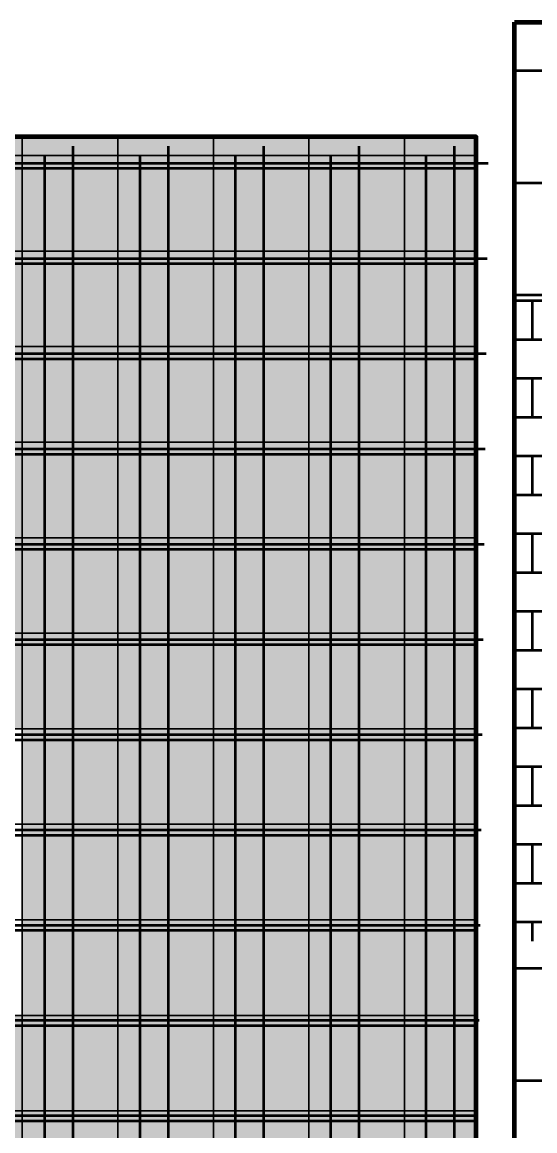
# Model space of a CAD drawing. Header units: millimetres. Extents: x -510890 to 418982, y -118257 to 141350.
# Drawn here: x -63416 to -60734, y -49808 to -44006 of the extents above; entities that cross this region are included whole.
import ezdxf
from ezdxf import colors
from ezdxf.entities.mleader import LeaderData, LeaderLine
from ezdxf.math import Vec2, Vec3

# ---------------------------------------------------------------- set-up
doc = ezdxf.new("R2010")
doc.units = ezdxf.units.MM
doc.layers.add('АР_Площадь контур', color=220, linetype='Continuous', lineweight=35, plot=False)
doc.styles.add('Архитект', font='isocpeur.ttf', dxfattribs={"width": 0.8, "oblique": 8})
pattern_1 = [(90, (2999.9, -126491.3), (-587.375, 0), []), (180, (2999.9, -126491.3), (-6e-14, -587.375), [])]

msp = doc.modelspace()

# ---------------------------------------------------------------- hatches: boundary and pattern name
at = {"layer": 'АР_Площадь контур', "true_color": 0x000000}
h = msp.add_hatch(dxfattribs=at)
h.set_pattern_fill('ANSI37', color=18, scale=185, angle=45)
h.set_pattern_definition(pattern_1)
h.paths.add_polyline_path([(-60845.8, -45454.8), (-58503.2, -45454.8), (-58503.2, -46654.8), (-57000.8, -46654.7), (-57000.8, -44005.6), (-60840.8, -44005.6)])
at = {"layer": 'АР_Площадь контур', "lineweight": 5, "ltscale": 300, "true_color": 0xb8b9bc, "transparency": 33554687}
h = msp.add_hatch(color=9, dxfattribs=at)
h.dxf.hatch_style = 1
h.paths.add_polyline_path([(-63415.5, -44605.2), (-63915.5, -44605.2), (-63915.5, -44703.8), (-63415.5, -44703.8)])
at = {"layer": 'АР_Площадь контур', "lineweight": 5, "ltscale": 300, "transparency": 33554687}
h = msp.add_hatch(color=252, dxfattribs=at)
h.dxf.hatch_style = 1
h.paths.add_polyline_path([(-62915.5, -44605.2), (-63415.5, -44605.2), (-63415.5, -44703.8), (-62915.5, -44703.8)])
h = msp.add_hatch(color=252, dxfattribs=at)
h.dxf.hatch_style = 1
h.paths.add_polyline_path([(-62415.5, -44605.2), (-62915.5, -44605.2), (-62915.5, -44703.8), (-62415.5, -44703.8)])
h = msp.add_hatch(color=252, dxfattribs=at)
h.dxf.hatch_style = 1
h.paths.add_polyline_path([(-61915.5, -44605.2), (-62415.5, -44605.2), (-62415.5, -44703.8), (-61915.5, -44703.8)])
at = {"layer": 'АР_Площадь контур', "lineweight": 5, "ltscale": 300, "true_color": 0x828487, "transparency": 33554687}
h = msp.add_hatch(color=252, dxfattribs=at)
h.dxf.hatch_style = 1
h.paths.add_polyline_path([(-61415.6, -44605.2), (-61915.6, -44605.2), (-61915.6, -44703.8), (-61415.6, -44703.8)])
at = {"layer": 'АР_Площадь контур', "lineweight": 5, "ltscale": 300, "true_color": 0xb8b9bc, "transparency": 33554687}
h = msp.add_hatch(color=9, dxfattribs=at)
h.dxf.hatch_style = 1
h.paths.add_polyline_path([(-61040.8, -44605.2), (-61415.5, -44605.2), (-61415.5, -44703.8), (-61040.8, -44703.8)])
at = {"layer": 'АР_Площадь контур', "true_color": 0x000000, "transparency": 33554687}
h = msp.add_hatch(dxfattribs=at)
h.set_pattern_fill('ANSI37', color=18, scale=157, angle=45, style=0)
h.set_pattern_definition([(90, (-131938, -126520.6), (-498.475, 0), []), (180, (-131938, -126520.6), (-6e-14, -498.475), [])])
h.paths.add_polyline_path([(-61040.5, -53259.9), (-67415.5, -53259.9), (-67415.5, -44654.5), (-61040.5, -44654.5), (-61040.5, -48234.9), (-61041.7, -48234.9), (-61039.3, -49475.4), (-61040.5, -49474.4), (-61040.5, -51659.9), (-60840.5, -51659.9), (-60840.5, -53159.9), (-61040.5, -53159.9)])
h = msp.add_hatch(dxfattribs=at)
h.set_pattern_fill('ANSI37', color=18, scale=157, angle=45, style=0)
h.set_pattern_definition([(90, (3000, -118019.47), (-498.475, 0), []), (180, (3000, -118019.47), (-6e-14, -498.475), [])])
h.paths.add_polyline_path([(-61040.7, -53203.8), (-67416, -53203.8), (-67353.2, -44703.8), (-60977.9, -44703.8), (-61040.6, -50778.9), (-60840.7, -50778.8), (-60840.7, -51908.8), (-61040.6, -51908.8)])
at = {"layer": 'АР_Площадь контур', "lineweight": 5, "ltscale": 300, "true_color": 0xb8b9bc, "transparency": 33554687}
h = msp.add_hatch(color=9, dxfattribs=at)
h.dxf.hatch_style = 1
h.paths.add_polyline_path([(-63415.5, -44703.8), (-63915.5, -44703.8), (-63915.5, -45203.8), (-63415.5, -45203.8)])
h = msp.add_hatch(color=9, dxfattribs=at)
h.dxf.hatch_style = 1
h.paths.add_polyline_path([(-62915.5, -44703.8), (-63415.5, -44703.8), (-63415.5, -45203.8), (-62915.5, -45203.8)])
h = msp.add_hatch(color=9, dxfattribs=at)
h.dxf.hatch_style = 1
h.paths.add_polyline_path([(-62415.5, -44703.8), (-62915.5, -44703.8), (-62915.5, -45703.8), (-62415.5, -45703.8)])
at = {"layer": 'АР_Площадь контур', "lineweight": 5, "ltscale": 300, "transparency": 33554687}
h = msp.add_hatch(color=252, dxfattribs=at)
h.dxf.hatch_style = 1
h.paths.add_polyline_path([(-61915.5, -44703.8), (-62415.5, -44703.8), (-62415.5, -45203.8), (-61915.5, -45203.8)])
at = {"layer": 'АР_Площадь контур', "lineweight": 5, "ltscale": 300, "true_color": 0x828487, "transparency": 33554687}
h = msp.add_hatch(color=252, dxfattribs=at)
h.dxf.hatch_style = 1
h.paths.add_polyline_path([(-61415.6, -44703.8), (-61915.6, -44703.8), (-61915.6, -45203.8), (-61415.6, -45203.8)])
h = msp.add_hatch(color=252, dxfattribs=at)
h.dxf.hatch_style = 1
h.paths.add_polyline_path([(-61040.8, -45203.8), (-61040.8, -44703.8), (-61415.5, -44703.8), (-61415.5, -45203.8)])
h = msp.add_hatch(color=252, dxfattribs=at)
h.dxf.hatch_style = 1
h.paths.add_polyline_path([(-63415.5, -45203.8), (-63915.5, -45203.8), (-63915.5, -45703.8), (-63415.5, -45703.8)])
h = msp.add_hatch(color=252, dxfattribs=at)
h.dxf.hatch_style = 1
h.paths.add_polyline_path([(-62915.5, -45203.8), (-63415.5, -45203.8), (-63415.5, -45703.8), (-62915.5, -45703.8)])
at = {"layer": 'АР_Площадь контур', "lineweight": 5, "ltscale": 300, "transparency": 33554687}
h = msp.add_hatch(color=252, dxfattribs=at)
h.dxf.hatch_style = 1
h.paths.add_polyline_path([(-61915.5, -45203.8), (-62415.5, -45203.8), (-62415.5, -45703.8), (-61915.5, -45703.8)])
h = msp.add_hatch(color=252, dxfattribs=at)
h.dxf.hatch_style = 1
h.paths.add_polyline_path([(-61415.5, -45203.8), (-61915.5, -45203.8), (-61915.5, -45703.8), (-61415.5, -45703.8)])
h = msp.add_hatch(color=252, dxfattribs=at)
h.dxf.hatch_style = 1
h.paths.add_polyline_path([(-61040.8, -46203.8), (-61040.8, -45203.8), (-61415.5, -45203.8), (-61415.5, -46203.8)])
at = {"layer": 'АР_Площадь контур', "true_color": 0xffffff}
h = msp.add_hatch(dxfattribs=at)
h.set_pattern_fill('AR-BRSTD', scale=3)
h.set_pattern_definition([(0, (209610.45, -28798.6), (0, 203.2254), []), (90, (209610.45, -28798.6), (-304.8, 203.2254), [203.2254, -203.2254])])
h.paths.add_polyline_path([(-60845.8, -45454.8), (-59343.4, -45454.8), (-59343.4, -48814.8), (-60845.8, -48814.8)])
at = {"layer": 'АР_Площадь контур', "lineweight": 5, "ltscale": 300, "true_color": 0xb8b9bc, "transparency": 33554687}
h = msp.add_hatch(color=9, dxfattribs=at)
h.dxf.hatch_style = 1
h.paths.add_polyline_path([(-61415.5, -49703.8), (-61915.5, -49703.8)], flags=17)
h.paths.add_polyline_path([(-61415.5, -49203.8), (-61915.5, -49203.8), (-61915.5, -49703.8), (-61415.5, -49703.8)])
h.paths.add_polyline_path([(-61915.5, -49203.8), (-62415.5, -49203.8), (-62415.5, -49703.8), (-61915.5, -49703.8)])
h.paths.add_polyline_path([(-61915.5, -48203.8), (-62415.5, -48203.8), (-62415.5, -49203.8), (-61915.5, -49203.8)])
h.paths.add_polyline_path([(-62415.5, -48703.8), (-62915.5, -48703.8)], flags=17)
h.paths.add_polyline_path([(-62415.5, -48203.8), (-62915.5, -48203.8), (-62915.5, -48703.8), (-62415.5, -48703.8)])
h.paths.add_polyline_path([(-62915.5, -48203.8), (-63415.5, -48203.8), (-63415.5, -48703.8), (-62915.5, -48703.8)])
h.paths.add_polyline_path([(-62915.5, -47203.8), (-63415.5, -47203.8), (-63415.5, -48203.8), (-62915.5, -48203.8)])
h.paths.add_polyline_path([(-63415.5, -47703.8), (-63915.5, -47703.8)])
h.paths.add_polyline_path([(-63415.5, -47203.8), (-63915.5, -47203.8), (-63915.5, -47703.8), (-63415.5, -47703.8)])
h.paths.add_polyline_path([(-63915.5, -47203.8), (-64415.5, -47203.8), (-64415.5, -47703.8), (-63915.5, -47703.8)])
h.paths.add_polyline_path([(-64415.5, -46703.8), (-64915.5, -46703.8)])
h.paths.add_polyline_path([(-65415.5, -45703.8), (-65915.5, -45703.8)], flags=17)
at = {"layer": 'АР_Площадь контур', "lineweight": 5, "ltscale": 300, "transparency": 33554687}
h = msp.add_hatch(color=252, dxfattribs=at)
h.dxf.hatch_style = 1
h.paths.add_polyline_path([(-63415.5, -45703.8), (-63915.5, -45703.8), (-63915.5, -46703.8), (-63415.5, -46703.8)])
at = {"layer": 'АР_Площадь контур', "lineweight": 5, "ltscale": 300, "true_color": 0x828487, "transparency": 33554687}
h = msp.add_hatch(color=252, dxfattribs=at)
h.dxf.hatch_style = 1
h.paths.add_polyline_path([(-62915.5, -45703.8), (-63415.5, -45703.8), (-63415.5, -46203.8), (-62915.5, -46203.8)])
at = {"layer": 'АР_Площадь контур', "lineweight": 5, "ltscale": 300, "true_color": 0xb8b9bc, "transparency": 33554687}
h = msp.add_hatch(color=9, dxfattribs=at)
h.dxf.hatch_style = 1
h.paths.add_polyline_path([(-62415.5, -45703.8), (-62915.5, -45703.8), (-62915.5, -46203.8), (-62415.5, -46203.8)])
h = msp.add_hatch(color=9, dxfattribs=at)
h.dxf.hatch_style = 1
h.paths.add_polyline_path([(-61915.5, -45703.8), (-62415.5, -45703.8), (-62415.5, -46203.8), (-61915.5, -46203.8)])
h = msp.add_hatch(color=9, dxfattribs=at)
h.dxf.hatch_style = 1
h.paths.add_polyline_path([(-61415.5, -45703.8), (-61915.5, -45703.8), (-61915.5, -46703.8), (-61415.5, -46703.8)])
at = {"layer": 'АР_Площадь контур', "lineweight": 5, "ltscale": 300, "true_color": 0x828487, "transparency": 33554687}
h = msp.add_hatch(color=252, dxfattribs=at)
h.dxf.hatch_style = 1
h.paths.add_polyline_path([(-62915.5, -46203.8), (-63415.5, -46203.8), (-63415.5, -46703.8), (-62915.5, -46703.8)])
h = msp.add_hatch(color=252, dxfattribs=at)
h.dxf.hatch_style = 1
h.paths.add_polyline_path([(-62415.5, -46203.8), (-62915.5, -46203.8), (-62915.5, -46703.8), (-62415.5, -46703.8)])
h = msp.add_hatch(color=252, dxfattribs=at)
h.dxf.hatch_style = 1
h.paths.add_polyline_path([(-61915.5, -46203.8), (-62415.5, -46203.8), (-62415.5, -46703.8), (-61915.5, -46703.8)])
at = {"layer": 'АР_Площадь контур', "lineweight": 5, "ltscale": 300, "transparency": 33554687}
h = msp.add_hatch(color=252, dxfattribs=at)
h.dxf.hatch_style = 1
h.paths.add_polyline_path([(-61040.8, -46703.8), (-61040.8, -46203.8), (-61415.5, -46203.8), (-61415.5, -46703.8)])
h = msp.add_hatch(color=252, dxfattribs=at)
h.dxf.hatch_style = 1
h.paths.add_polyline_path([(-63415.5, -46703.8), (-63915.5, -46703.8), (-63915.5, -47203.8), (-63415.5, -47203.8)])
h = msp.add_hatch(color=252, dxfattribs=at)
h.dxf.hatch_style = 1
h.paths.add_polyline_path([(-62415.5, -46703.8), (-63415.5, -46703.8), (-63415.5, -47203.8), (-62415.5, -47203.8)])
at = {"layer": 'АР_Площадь контур', "lineweight": 5, "ltscale": 300, "true_color": 0x828487, "transparency": 33554687}
h = msp.add_hatch(color=252, dxfattribs=at)
h.dxf.hatch_style = 1
h.paths.add_polyline_path([(-61915.5, -46703.8), (-62415.5, -46703.8), (-62415.5, -47203.8), (-61915.5, -47203.8)])
at = {"layer": 'АР_Площадь контур', "lineweight": 5, "ltscale": 300, "true_color": 0xb8b9bc, "transparency": 33554687}
h = msp.add_hatch(color=9, dxfattribs=at)
h.dxf.hatch_style = 1
h.paths.add_polyline_path([(-61415.5, -46703.8), (-61915.5, -46703.8), (-61915.5, -47203.8), (-61415.5, -47203.8)])
at = {"layer": 'АР_Площадь контур', "lineweight": 5, "ltscale": 300, "true_color": 0xc7c8ca, "transparency": 33554687}
h = msp.add_hatch(color=9, dxfattribs=at)
h.dxf.hatch_style = 1
h.paths.add_polyline_path([(-61040.8, -47203.8), (-61040.8, -46703.8), (-61415.5, -46703.8), (-61415.5, -46855.1), (-61415.8, -47203.7)])
at = {"layer": 'АР_Площадь контур', "lineweight": 5, "ltscale": 300, "true_color": 0xb8b9bc, "transparency": 33554687}
h = msp.add_hatch(color=9, dxfattribs=at)
h.dxf.hatch_style = 1
h.paths.add_polyline_path([(-66915.5, -47203.8), (-67415.5, -47203.8)], flags=17)
h.paths.add_polyline_path([(-66415.5, -47703.8), (-66915.5, -47703.8), (-66915.5, -48203.8), (-66415.5, -48203.8)])
h.paths.add_polyline_path([(-65915.5, -47703.8), (-66415.5, -47703.8), (-66415.5, -48203.8), (-65915.5, -48203.8)])
h.paths.add_polyline_path([(-65915.5, -48203.8), (-66415.5, -48203.8)], flags=17)
h.paths.add_polyline_path([(-65415.5, -47703.8), (-65915.5, -47703.8), (-65915.5, -48703.8), (-65415.5, -48703.8)])
h.paths.add_polyline_path([(-65415.5, -48703.8), (-65915.5, -48703.8), (-65915.5, -49203.8), (-65415.5, -49203.8)])
h.paths.add_polyline_path([(-64915.5, -48703.8), (-65415.5, -48703.8), (-65415.5, -49203.8), (-64915.5, -49203.8)])
h.paths.add_polyline_path([(-64915.5, -49203.8), (-65415.5, -49203.8)])
h.paths.add_polyline_path([(-64415.5, -48703.8), (-64915.5, -48703.8), (-64915.5, -49703.8), (-64415.5, -49703.8)])
h.paths.add_polyline_path([(-64415.5, -49703.8), (-64915.5, -49703.8), (-64915.5, -50203.8), (-64415.5, -50203.8)])
h.paths.add_polyline_path([(-63915.5, -49703.8), (-64415.5, -49703.8), (-64415.5, -50203.8), (-63915.5, -50203.8)])
h.paths.add_polyline_path([(-63915.5, -50203.8), (-64415.5, -50203.8)], flags=17)
h.paths.add_polyline_path([(-63415.5, -49703.8), (-63915.5, -49703.8), (-63915.5, -50703.8), (-63415.5, -50703.8)])
h.paths.add_polyline_path([(-63415.5, -50703.8), (-63915.5, -50703.8), (-63915.5, -51203.8), (-63415.5, -51203.8)])
h.paths.add_polyline_path([(-62915.5, -50703.8), (-63415.5, -50703.8), (-63415.5, -51203.8), (-62915.5, -51203.8)])
h.paths.add_polyline_path([(-62915.5, -51203.8), (-63415.5, -51203.8)], flags=17)
h.paths.add_polyline_path([(-62415.5, -50703.8), (-62915.5, -50703.8), (-62915.5, -51703.8), (-62415.5, -51703.8)])
h.paths.add_polyline_path([(-62415.5, -51703.8), (-62915.5, -51703.8), (-62915.5, -52203.8), (-62415.5, -52203.8)])
h.paths.add_polyline_path([(-61915.5, -51703.8), (-62415.5, -51703.8), (-62415.5, -52203.8), (-61915.5, -52203.8)])
h.paths.add_polyline_path([(-61915.5, -52203.8), (-61915.5, -52703.8)], flags=17)
h.paths.add_polyline_path([(-61415.5, -51703.8), (-61915.5, -51703.8), (-61915.5, -52703.8), (-61415.5, -52703.8)])
h.paths.add_polyline_path([(-61415.5, -52703.8), (-61915.5, -52703.8), (-61915.5, -53203.8), (-61415.5, -53203.8)])
h.paths.add_polyline_path([(-66415.5, -47203.8), (-66915.5, -47203.8), (-66915.5, -47703.8), (-66415.5, -47703.8)])
at = {"layer": 'АР_Площадь контур', "lineweight": 5, "ltscale": 300, "transparency": 33554687}
h = msp.add_hatch(color=252, dxfattribs=at)
h.dxf.hatch_style = 1
h.paths.add_polyline_path([(-62415.5, -47203.8), (-62915.5, -47203.8), (-62915.5, -47273), (-62415.5, -47273)])
at = {"layer": 'АР_Площадь контур', "lineweight": 5, "ltscale": 300, "true_color": 0x828487, "transparency": 33554687}
h = msp.add_hatch(color=252, dxfattribs=at)
h.dxf.hatch_style = 1
h.paths.add_polyline_path([(-61915.5, -47203.8), (-62415.5, -47203.8), (-62415.5, -47273), (-61915.5, -47273)])
h = msp.add_hatch(color=252, dxfattribs=at)
h.dxf.hatch_style = 1
h.paths.add_polyline_path([(-61415.5, -47203.8), (-61915.5, -47203.8), (-61915.5, -47273), (-61415.5, -47273)])
h = msp.add_hatch(color=252, dxfattribs=at)
h.dxf.hatch_style = 1
h.paths.add_polyline_path([(-61040.8, -47273), (-61040.8, -47203.8), (-61415.5, -47203.8), (-61415.5, -47273)])
at = {"layer": 'АР_Площадь контур', "lineweight": 5, "ltscale": 300, "transparency": 33554687}
h = msp.add_hatch(color=252, dxfattribs=at)
h.dxf.hatch_style = 1
h.paths.add_polyline_path([(-62415.5, -47273), (-62915.5, -47273), (-62915.5, -47703.8), (-62415.5, -47703.8)])
at = {"layer": 'АР_Площадь контур', "lineweight": 5, "ltscale": 300, "true_color": 0x828487, "transparency": 33554687}
h = msp.add_hatch(color=252, dxfattribs=at)
h.dxf.hatch_style = 1
h.paths.add_polyline_path([(-61915.5, -47273), (-62415.5, -47273), (-62415.5, -47703.8), (-61915.5, -47703.8)])
h = msp.add_hatch(color=252, dxfattribs=at)
h.dxf.hatch_style = 1
h.paths.add_polyline_path([(-61415.5, -47273), (-61915.5, -47273), (-61915.5, -47703.8), (-61415.5, -47703.8)])
h = msp.add_hatch(color=252, dxfattribs=at)
h.dxf.hatch_style = 1
h.paths.add_polyline_path([(-61040.8, -47703.8), (-61040.8, -47273), (-61415.5, -47273), (-61415.5, -47703.8)])
at = {"layer": 'АР_Площадь контур', "lineweight": 5, "ltscale": 300, "transparency": 33554687}
h = msp.add_hatch(color=252, dxfattribs=at)
h.dxf.hatch_style = 1
h.paths.add_polyline_path([(-62415.5, -47703.8), (-62915.5, -47703.8), (-62915.5, -48203.8), (-62415.5, -48203.8)])
h = msp.add_hatch(color=252, dxfattribs=at)
h.dxf.hatch_style = 1
h.paths.add_polyline_path([(-61915.5, -47703.8), (-62415.5, -47703.8), (-62415.5, -48203.8), (-61915.5, -48203.8)])
h = msp.add_hatch(color=252, dxfattribs=at)
h.dxf.hatch_style = 1
h.paths.add_polyline_path([(-61415.5, -47703.8), (-61915.5, -47703.8), (-61915.5, -48203.8), (-61415.5, -48203.8)])
at = {"layer": 'АР_Площадь контур', "lineweight": 5, "ltscale": 300, "true_color": 0x828487, "transparency": 33554687}
h = msp.add_hatch(color=252, dxfattribs=at)
h.dxf.hatch_style = 1
h.paths.add_polyline_path([(-61040.8, -48203.8), (-61040.8, -47703.8), (-61415.5, -47703.8), (-61415.5, -48203.8)])
at = {"layer": 'АР_Площадь контур', "lineweight": 5, "ltscale": 300, "transparency": 33554687}
h = msp.add_hatch(color=252, dxfattribs=at)
h.dxf.hatch_style = 1
h.paths.add_polyline_path([(-61415.5, -48203.8), (-61915.5, -48203.8), (-61915.5, -48703.8), (-61415.5, -48703.8)])
at = {"layer": 'АР_Площадь контур', "lineweight": 5, "ltscale": 300, "true_color": 0x828487, "transparency": 33554687}
h = msp.add_hatch(color=252, dxfattribs=at)
h.dxf.hatch_style = 1
h.paths.add_polyline_path([(-61040.8, -48205.6), (-61040.8, -48203.8), (-61415.5, -48203.8), (-61415.5, -48703.8), (-61040.8, -48703.8)])
h = msp.add_hatch(color=252, dxfattribs=at)
h.dxf.hatch_style = 1
h.paths.add_polyline_path([(-62915.6, -48703.8), (-63415.6, -48703.8), (-63415.6, -49203.8), (-62915.6, -49203.8)])
h = msp.add_hatch(color=252, dxfattribs=at)
h.dxf.hatch_style = 1
h.paths.add_polyline_path([(-62415.6, -48703.8), (-62915.6, -48703.8), (-62915.6, -49203.8), (-62415.6, -49203.8)])
at = {"layer": 'АР_Площадь контур', "lineweight": 5, "ltscale": 300, "transparency": 33554687}
h = msp.add_hatch(color=252, dxfattribs=at)
h.dxf.hatch_style = 1
h.paths.add_polyline_path([(-61415.5, -48703.8), (-61915.5, -48703.8), (-61915.5, -49203.8), (-61415.5, -49203.8)])
h = msp.add_hatch(color=252, dxfattribs=at)
h.dxf.hatch_style = 1
h.paths.add_polyline_path([(-61040.8, -49203.8), (-61040.8, -48703.8), (-61415.5, -48703.8), (-61415.5, -49203.8)])
at = {"layer": 'АР_Площадь контур', "true_color": 0x000000}
h = msp.add_hatch(dxfattribs=at)
h.set_pattern_fill('ANSI37', color=18, scale=185, angle=45)
h.set_pattern_definition(pattern_1)
h.paths.add_polyline_path([(-60840.8, -48814.8), (-59343.4, -48814.7), (-59343.4, -49174.8), (-57000.8, -49174.8), (-57000.8, -51325.6), (-60840.8, -51325.6)])
at = {"layer": 'АР_Площадь контур', "lineweight": 5, "ltscale": 300, "transparency": 33554687}
h = msp.add_hatch(color=252, dxfattribs=at)
h.dxf.hatch_style = 1
h.paths.add_polyline_path([(-63415.5, -49203.8), (-63915.5, -49203.8), (-63915.5, -49703.8), (-63415.5, -49703.8)])
h = msp.add_hatch(color=252, dxfattribs=at)
h.dxf.hatch_style = 1
h.paths.add_polyline_path([(-62915.5, -49203.8), (-63415.5, -49203.8), (-63415.5, -49703.8), (-62915.5, -49703.8)])
at = {"layer": 'АР_Площадь контур', "lineweight": 5, "ltscale": 300, "true_color": 0x828487, "transparency": 33554687}
h = msp.add_hatch(color=252, dxfattribs=at)
h.dxf.hatch_style = 1
h.paths.add_polyline_path([(-62415.6, -49203.8), (-62915.6, -49203.8), (-62915.6, -49703.8), (-62415.6, -49703.8)])
at = {"layer": 'АР_Площадь контур', "lineweight": 5, "ltscale": 300, "true_color": 0xb8b9bc, "transparency": 33554687}
h = msp.add_hatch(color=9, dxfattribs=at)
h.dxf.hatch_style = 1
h.paths.add_polyline_path([(-61040.8, -49703.8), (-61040.8, -49446.1), (-61040.8, -49203.8), (-61415.5, -49203.8), (-61415.5, -49703.8)])
at = {"layer": 'АР_Площадь контур', "lineweight": 5, "ltscale": 300, "transparency": 33554687}
h = msp.add_hatch(color=252, dxfattribs=at)
h.dxf.hatch_style = 1
h.paths.add_polyline_path([(-62915.5, -49703.8), (-63415.5, -49703.8), (-63415.5, -50203.8), (-62915.5, -50203.8)])
at = {"layer": 'АР_Площадь контур', "lineweight": 5, "ltscale": 300, "true_color": 0x828487, "transparency": 33554687}
h = msp.add_hatch(color=252, dxfattribs=at)
h.dxf.hatch_style = 1
h.paths.add_polyline_path([(-62415.6, -49703.8), (-62915.6, -49703.8), (-62915.6, -50203.8), (-62415.6, -50203.8)])
h = msp.add_hatch(color=252, dxfattribs=at)
h.dxf.hatch_style = 1
h.paths.add_polyline_path([(-61915.6, -49703.8), (-62415.6, -49703.8), (-62415.6, -50203.8), (-61915.6, -50203.8)])
h = msp.add_hatch(color=252, dxfattribs=at)
h.dxf.hatch_style = 1
h.paths.add_polyline_path([(-61415.6, -49703.8), (-61915.6, -49703.8), (-61915.6, -50203.8), (-61415.6, -50203.8)])
at = {"layer": 'АР_Площадь контур', "lineweight": 5, "ltscale": 300, "true_color": 0xb8b9bc, "transparency": 33554687}
h = msp.add_hatch(color=9, dxfattribs=at)
h.dxf.hatch_style = 1
h.paths.add_polyline_path([(-61040.8, -50203.8), (-61040.8, -49703.8), (-61415.5, -49703.8), (-61415.5, -50203.8)])

# ---------------------------------------------------------------- linework, layer by layer
at = {"layer": 'АР_Площадь контур', "lineweight": 60}
for points in [[(-60840.8, -44005.6), (-57000.8, -44005.6), (-57000.8, -51325.6), (-58145.8, -51325.6)], [(-59845.8, -51325.6), (-60840.8, -51325.6), (-60840.8, -44005.6)], [(-61040.8, -51554.4), (-61040.8, -44605.2), (-67415.7, -44605), (-67415.7, -53203.8), (-61040.8, -53203.8), (-61040.8, -53054.4)]]:
    msp.add_lwpolyline(points, dxfattribs=at)
at = {"layer": 'АР_Площадь контур', "lineweight": 5, "ltscale": 300}
msp.add_lwpolyline([(-61040.8, -53203.8), (-67415.8, -53203.8), (-67415.8, -44605.2), (-61040.8, -44605.2), (-61040.8, -48205.6), (-61040.8, -48205.6), (-61040.8, -49446.1), (-61040.8, -49446.1), (-61040.8, -51554.4), (-60840.8, -51554.4), (-60840.8, -53054.4), (-61040.8, -53054.4), (-61040.8, -53203.8)], close=True, dxfattribs=at)
for points in [[(-63915.5, -44605.2), (-63915.5, -44703.8), (-63415.5, -44703.8)], [(-63415.5, -44703.8), (-63415.5, -44605.2)], [(-63415.5, -44605.2), (-63415.5, -44703.8), (-62915.5, -44703.8)], [(-62915.5, -44703.8), (-62915.5, -44605.2)], [(-62915.5, -44605.2), (-62915.5, -44703.8), (-62415.5, -44703.8)], [(-62415.5, -44703.8), (-62415.5, -44605.2)], [(-62415.5, -44605.2), (-62415.5, -44703.8), (-61915.5, -44703.8)], [(-61915.5, -44703.8), (-61915.5, -44605.2)], [(-61915.5, -44605.2), (-61915.5, -44703.8), (-61415.5, -44703.8)], [(-61415.5, -44703.8), (-61415.5, -44605.2)], [(-61415.5, -44605.2), (-61415.5, -44703.8), (-61040.8, -44703.8)], [(-63415.5, -45203.8), (-63415.5, -44703.8), (-63915.5, -44703.8), (-63915.5, -45203.8), (-63415.5, -45203.8)], [(-62915.5, -45203.8), (-62915.5, -44703.8), (-63415.5, -44703.8), (-63415.5, -45203.8), (-62915.5, -45203.8)], [(-62415.5, -45203.8), (-62415.5, -44703.8), (-62915.5, -44703.8), (-62915.5, -45203.8), (-62415.5, -45203.8)], [(-61915.5, -45203.8), (-61915.5, -44703.8), (-62415.5, -44703.8), (-62415.5, -45203.8), (-61915.5, -45203.8)], [(-61415.5, -45203.8), (-61415.5, -44703.8), (-61915.5, -44703.8), (-61915.5, -45203.8), (-61415.5, -45203.8)], [(-61040.8, -44703.8), (-61415.5, -44703.8), (-61415.5, -45203.8), (-61040.8, -45203.8)], [(-63415.5, -45703.8), (-63415.5, -45203.8), (-63915.5, -45203.8), (-63915.5, -45703.8), (-63415.5, -45703.8)], [(-62915.5, -45703.8), (-62915.5, -45203.8), (-63415.5, -45203.8), (-63415.5, -45703.8), (-62915.5, -45703.8)], [(-62415.5, -45703.8), (-62415.5, -45203.8), (-62915.5, -45203.8), (-62915.5, -45703.8), (-62415.5, -45703.8)], [(-61915.5, -45703.8), (-61915.5, -45203.8), (-62415.5, -45203.8), (-62415.5, -45703.8), (-61915.5, -45703.8)], [(-61415.5, -45703.8), (-61415.5, -45203.8), (-61915.5, -45203.8), (-61915.5, -45703.8), (-61415.5, -45703.8)], [(-61040.8, -45203.8), (-61415.5, -45203.8), (-61415.5, -45703.8), (-61040.8, -45703.8)], [(-63415.5, -46203.8), (-63415.5, -45703.8), (-63915.5, -45703.8), (-63915.5, -46203.8), (-63415.5, -46203.8)], [(-62915.5, -46203.8), (-62915.5, -45703.8), (-63415.5, -45703.8), (-63415.5, -46203.8), (-62915.5, -46203.8)], [(-62415.5, -46203.8), (-62415.5, -45703.8), (-62915.5, -45703.8), (-62915.5, -46203.8), (-62415.5, -46203.8)], [(-61915.5, -46203.8), (-61915.5, -45703.8), (-62415.5, -45703.8), (-62415.5, -46203.8), (-61915.5, -46203.8)], [(-61415.5, -46203.8), (-61415.5, -45703.8), (-61915.5, -45703.8), (-61915.5, -46203.8), (-61415.5, -46203.8)], [(-61040.8, -45703.8), (-61415.5, -45703.8), (-61415.5, -46203.8), (-61040.8, -46203.8)], [(-63415.5, -46703.8), (-63415.5, -46203.8), (-63915.5, -46203.8), (-63915.5, -46703.8), (-63415.5, -46703.8)], [(-62915.5, -46703.8), (-62915.5, -46203.8), (-63415.5, -46203.8), (-63415.5, -46703.8), (-62915.5, -46703.8)], [(-62415.5, -46703.8), (-62415.5, -46203.8), (-62915.5, -46203.8), (-62915.5, -46703.8), (-62415.5, -46703.8)], [(-61915.5, -46703.8), (-61915.5, -46203.8), (-62415.5, -46203.8), (-62415.5, -46703.8), (-61915.5, -46703.8)], [(-61415.5, -46703.8), (-61415.5, -46203.8), (-61915.5, -46203.8), (-61915.5, -46703.8), (-61415.5, -46703.8)], [(-61040.8, -46203.8), (-61415.5, -46203.8), (-61415.5, -46703.8), (-61040.8, -46703.8)], [(-63415.5, -47203.8), (-63415.5, -46703.8), (-63915.5, -46703.8), (-63915.5, -47203.8), (-63415.5, -47203.8)], [(-62915.5, -47203.8), (-62915.5, -46703.8), (-63415.5, -46703.8), (-63415.5, -47203.8), (-62915.5, -47203.8)], [(-62415.5, -47203.8), (-62415.5, -46703.8), (-62915.5, -46703.8), (-62915.5, -47203.8), (-62415.5, -47203.8)], [(-61915.5, -47203.8), (-61915.5, -46703.8), (-62415.5, -46703.8), (-62415.5, -47203.8), (-61915.5, -47203.8)], [(-61415.5, -47203.8), (-61415.5, -46703.8), (-61915.5, -46703.8), (-61915.5, -47203.8), (-61415.5, -47203.8)], [(-61040.8, -46703.8), (-61415.5, -46703.8), (-61415.5, -47203.8)], [(-63415.5, -47703.8), (-63415.5, -47203.8), (-63915.5, -47203.8), (-63915.5, -47703.8), (-63415.5, -47703.8)], [(-62915.5, -47703.8), (-62915.5, -47203.8), (-63415.5, -47203.8), (-63415.5, -47703.8), (-62915.5, -47703.8)], [(-62415.5, -47703.8), (-62415.5, -47203.8), (-62915.5, -47203.8), (-62915.5, -47703.8), (-62415.5, -47703.8)], [(-61915.5, -47703.8), (-61915.5, -47203.8), (-62415.5, -47203.8), (-62415.5, -47703.8), (-61915.5, -47703.8)], [(-61415.5, -47703.8), (-61415.5, -47203.8), (-61915.5, -47203.8), (-61915.5, -47703.8), (-61415.5, -47703.8)], [(-61040.8, -47203.8), (-61415.5, -47203.8), (-61415.5, -47703.8), (-61040.8, -47703.8)], [(-61415.5, -47203.8), (-61040.8, -47203.8)], [(-63415.5, -48203.8), (-63415.5, -47703.8), (-63915.5, -47703.8), (-63915.5, -48203.8), (-63415.5, -48203.8)], [(-62915.5, -48203.8), (-62915.5, -47703.8), (-63415.5, -47703.8), (-63415.5, -48203.8), (-62915.5, -48203.8)], [(-62415.5, -48203.8), (-62415.5, -47703.8), (-62915.5, -47703.8), (-62915.5, -48203.8), (-62415.5, -48203.8)], [(-61915.5, -48203.8), (-61915.5, -47703.8), (-62415.5, -47703.8), (-62415.5, -48203.8), (-61915.5, -48203.8)], [(-61415.5, -48203.8), (-61415.5, -47703.8), (-61915.5, -47703.8), (-61915.5, -48203.8), (-61415.5, -48203.8)], [(-61040.8, -47703.8), (-61415.5, -47703.8), (-61415.5, -48203.8), (-61040.8, -48203.8)], [(-63415.5, -48703.8), (-63415.5, -48203.8), (-63915.5, -48203.8), (-63915.5, -48703.8), (-63415.5, -48703.8)], [(-62915.5, -48703.8), (-62915.5, -48203.8), (-63415.5, -48203.8), (-63415.5, -48703.8), (-62915.5, -48703.8)], [(-62415.5, -48703.8), (-62415.5, -48203.8), (-62915.5, -48203.8), (-62915.5, -48703.8), (-62415.5, -48703.8)], [(-61915.5, -48703.8), (-61915.5, -48203.8), (-62415.5, -48203.8), (-62415.5, -48703.8), (-61915.5, -48703.8)], [(-61415.5, -48703.8), (-61415.5, -48203.8), (-61915.5, -48203.8), (-61915.5, -48703.8), (-61415.5, -48703.8)], [(-61040.8, -48203.8), (-61415.5, -48203.8), (-61415.5, -48703.8), (-61040.8, -48703.8)], [(-63415.5, -49203.8), (-63415.5, -48703.8), (-63915.5, -48703.8), (-63915.5, -49203.8), (-63415.5, -49203.8)], [(-62915.5, -49203.8), (-62915.5, -48703.8), (-63415.5, -48703.8), (-63415.5, -49203.8), (-62915.5, -49203.8)], [(-62415.5, -49203.8), (-62415.5, -48703.8), (-62915.5, -48703.8), (-62915.5, -49203.8), (-62415.5, -49203.8)], [(-61915.5, -49203.8), (-61915.5, -48703.8), (-62415.5, -48703.8), (-62415.5, -49203.8), (-61915.5, -49203.8)], [(-61415.5, -49203.8), (-61415.5, -48703.8), (-61915.5, -48703.8), (-61915.5, -49203.8), (-61415.5, -49203.8)], [(-61040.8, -48703.8), (-61415.5, -48703.8), (-61415.5, -49203.8), (-61040.8, -49203.8)], [(-63415.5, -49703.8), (-63415.5, -49203.8), (-63915.5, -49203.8), (-63915.5, -49703.8), (-63415.5, -49703.8)], [(-62915.5, -49703.8), (-62915.5, -49203.8), (-63415.5, -49203.8), (-63415.5, -49703.8), (-62915.5, -49703.8)], [(-62415.5, -49703.8), (-62415.5, -49203.8), (-62915.5, -49203.8), (-62915.5, -49703.8), (-62415.5, -49703.8)], [(-61915.5, -49703.8), (-61915.5, -49203.8), (-62415.5, -49203.8), (-62415.5, -49703.8), (-61915.5, -49703.8)], [(-61415.5, -49703.8), (-61415.5, -49203.8), (-61915.5, -49203.8), (-61915.5, -49703.8), (-61415.5, -49703.8)], [(-61040.8, -49203.8), (-61415.5, -49203.8), (-61415.5, -49703.8), (-61040.8, -49703.8)], [(-63415.5, -50203.8), (-63415.5, -49703.8), (-63915.5, -49703.8), (-63915.5, -50203.8), (-63415.5, -50203.8)], [(-62915.5, -50203.8), (-62915.5, -49703.8), (-63415.5, -49703.8), (-63415.5, -50203.8), (-62915.5, -50203.8)], [(-62415.5, -50203.8), (-62415.5, -49703.8), (-62915.5, -49703.8), (-62915.5, -50203.8), (-62415.5, -50203.8)], [(-61915.5, -50203.8), (-61915.5, -49703.8), (-62415.5, -49703.8), (-62415.5, -50203.8), (-61915.5, -50203.8)], [(-61415.5, -50203.8), (-61415.5, -49703.8), (-61915.5, -49703.8), (-61915.5, -50203.8), (-61415.5, -50203.8)], [(-61040.8, -49703.8), (-61415.5, -49703.8), (-61415.5, -50203.8), (-61040.8, -50203.8)]]:
    msp.add_lwpolyline(points, dxfattribs=at)

# ---------------------------------------------------------------- leaders
at = {"layer": 'АР_Площадь контур'}
ml = msp.add_multileader_mtext('Standard', dxfattribs=at)
ml.set_content('Пл-5', color=256, style='Архитект')
ml.set_leader_properties(color=256, linetype='ByLayer', lineweight=-1)
ml.build(insert=Vec2(0, 0))
ml.multileader.update_dxf_attribs({"text_left_attachment_type": 6, "text_right_attachment_type": 6, "dogleg_length": 25, "arrow_head_size": 200})
ctx = ml.context
ctx.base_point, ctx.char_height, ctx.arrow_head_size, ctx.landing_gap_size, ctx.plane_origin = Vec3(-66821.6, -48047.1), 250, 200, 100, Vec3(-80322.3, -48786.5)
ctx.left_attachment, ctx.right_attachment = 6, 6
notes = []
notes.append((ctx, [(1, (1, 1, 0), (-66846.6, -48047.1), (1, 0), 25, [(1, [(-67415.5, -49102.2)], 0, [])])]))
ctx.mtext.insert, ctx.mtext.width, ctx.mtext.defined_height, ctx.mtext.line_spacing_style, ctx.mtext.flow_direction = Vec3(-66721.6, -47747.1), 3549.472, 1007.6, 2, 5
for ctx, leaders in notes:
    for number, flags, end, landing, length, lines in leaders:
        leader = LeaderData()
        leader.index, (leader.has_last_leader_line, leader.has_dogleg_vector, leader.attachment_direction) = number, flags
        leader.last_leader_point, leader.dogleg_vector, leader.dogleg_length = Vec3(end), Vec3(landing), length
        for number, points, colour, breaks in lines:
            line = LeaderLine()
            line.index, line.vertices, line.color, line.breaks = number, Vec3.list(points), colors.encode_raw_color(colour), breaks
            leader.lines.append(line)
        ctx.leaders.append(leader)

doc.saveas('drawing.dxf')
